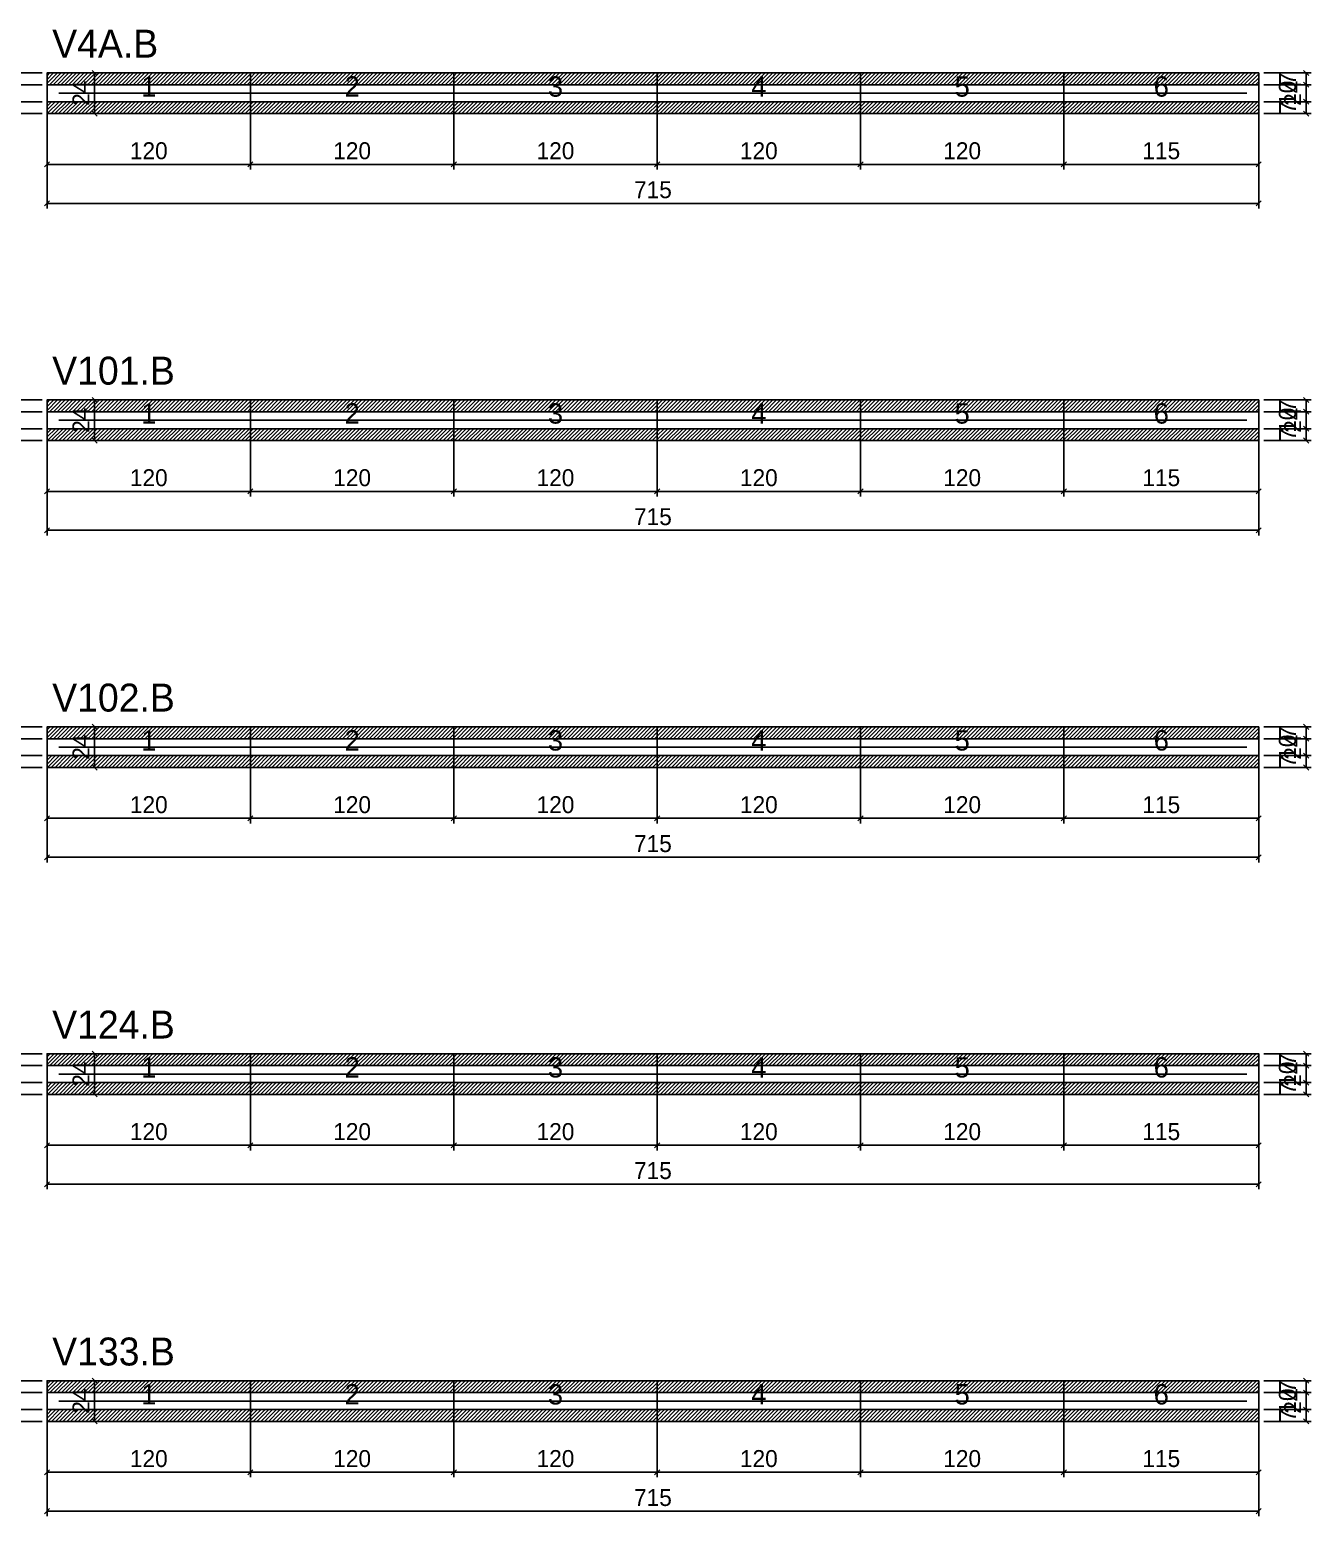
# Model space of a CAD drawing. Extents: x -9000 to 3070, y -1245 to 1250.
# Drawn here: x 963 to 1719, y -845 to 32 of the extents above; entities that cross this region are included whole.
import ezdxf
from ezdxf.enums import TextEntityAlignment as Align

# ---------------------------------------------------------------- set-up
doc = ezdxf.new("R2010")
doc.units = 0
for name, color, linetype in [('5', 5, 'Continuous'), ('COTA', 241, 'Continuous'), ('NOMENCLATURA', 7, 'Continuous'), ('Painéis', 200, 'Continuous'), ('SARR_2.2x5', 40, 'Continuous'), ('SCO-___-LAJ', 224, 'Continuous')]:
    doc.layers.add(name, color=color, linetype=linetype)
doc.dimstyles.new('PAINEL', dxfattribs={"dimtxt": 10, "dimasz": 3, "dimexe": 3, "dimexo": 3, "dimgap": 3, "dimtad": 1, "dimblk": 'OBLIQUE', "dimblk1": 'OBLIQUE', "dimcen": 2.5, "dimclrd": 4, "dimclre": 4, "dimclrt": 240, "dimazin": 3, "dimtfac": 1, "dimtmove": 0, "dimatfit": 3})

# ---------------------------------------------------------------- blocks, each defined once
blk = doc.blocks.new('_OBLIQUE')
at = {"color": 0, "linetype": 'BYBLOCK'}
blk.add_line((-0.5, -0.5), (0.5, 0.5), dxfattribs=at)

msp = doc.modelspace()

# ---------------------------------------------------------------- hatches: boundary and pattern name
at = {"layer": 'COTA'}
h = msp.add_hatch(dxfattribs=at)
h.set_pattern_fill('ANSI31', scale=0.5)
h.paths.add_polyline_path([(973, 0), (1093, 0), (1093, 7), (973, 7)])
h = msp.add_hatch(dxfattribs=at)
h.set_pattern_fill('ANSI31', scale=0.5)
h.paths.add_polyline_path([(1093, 0), (1213, 0), (1213, 7), (1093, 7)])
h = msp.add_hatch(dxfattribs=at)
h.set_pattern_fill('ANSI31', scale=0.5)
h.paths.add_polyline_path([(1213, 0), (1333, 0), (1333, 7), (1213, 7)])
h = msp.add_hatch(dxfattribs=at)
h.set_pattern_fill('ANSI31', scale=0.5)
h.paths.add_polyline_path([(1333, 0), (1453, 0), (1453, 7), (1333, 7)])
h = msp.add_hatch(dxfattribs=at)
h.set_pattern_fill('ANSI31', scale=0.5)
h.paths.add_polyline_path([(1453, 0), (1573, 0), (1573, 7), (1453, 7)])
h = msp.add_hatch(dxfattribs=at)
h.set_pattern_fill('ANSI31', scale=0.5)
h.paths.add_polyline_path([(1573, 0), (1688, 0), (1688, 7), (1573, 7)])
h = msp.add_hatch(dxfattribs=at)
h.set_pattern_fill('ANSI31', scale=0.5)
h.paths.add_polyline_path([(973, -17), (1093, -17), (1093, -10), (973, -10)])
h = msp.add_hatch(dxfattribs=at)
h.set_pattern_fill('ANSI31', scale=0.5)
h.paths.add_polyline_path([(1093, -17), (1213, -17), (1213, -10), (1093, -10)])
h = msp.add_hatch(dxfattribs=at)
h.set_pattern_fill('ANSI31', scale=0.5)
h.paths.add_polyline_path([(1213, -17), (1333, -17), (1333, -10), (1213, -10)])
h = msp.add_hatch(dxfattribs=at)
h.set_pattern_fill('ANSI31', scale=0.5)
h.paths.add_polyline_path([(1333, -17), (1453, -17), (1453, -10), (1333, -10)])
h = msp.add_hatch(dxfattribs=at)
h.set_pattern_fill('ANSI31', scale=0.5)
h.paths.add_polyline_path([(1453, -17), (1573, -17), (1573, -10), (1453, -10)])
h = msp.add_hatch(dxfattribs=at)
h.set_pattern_fill('ANSI31', scale=0.5)
h.paths.add_polyline_path([(1573, -17), (1688, -17), (1688, -10), (1573, -10)])
h = msp.add_hatch(dxfattribs=at)
h.set_pattern_fill('ANSI31', scale=0.5)
h.paths.add_polyline_path([(973, -193), (1093, -193), (1093, -186), (973, -186)])
h = msp.add_hatch(dxfattribs=at)
h.set_pattern_fill('ANSI31', scale=0.5)
h.paths.add_polyline_path([(1093, -193), (1213, -193), (1213, -186), (1093, -186)])
h = msp.add_hatch(dxfattribs=at)
h.set_pattern_fill('ANSI31', scale=0.5)
h.paths.add_polyline_path([(1213, -193), (1333, -193), (1333, -186), (1213, -186)])
h = msp.add_hatch(dxfattribs=at)
h.set_pattern_fill('ANSI31', scale=0.5)
h.paths.add_polyline_path([(1333, -193), (1453, -193), (1453, -186), (1333, -186)])
h = msp.add_hatch(dxfattribs=at)
h.set_pattern_fill('ANSI31', scale=0.5)
h.paths.add_polyline_path([(1453, -193), (1573, -193), (1573, -186), (1453, -186)])
h = msp.add_hatch(dxfattribs=at)
h.set_pattern_fill('ANSI31', scale=0.5)
h.paths.add_polyline_path([(1573, -193), (1688, -193), (1688, -186), (1573, -186)])
h = msp.add_hatch(dxfattribs=at)
h.set_pattern_fill('ANSI31', scale=0.5)
h.paths.add_polyline_path([(973, -210), (1093, -210), (1093, -203), (973, -203)])
h = msp.add_hatch(dxfattribs=at)
h.set_pattern_fill('ANSI31', scale=0.5)
h.paths.add_polyline_path([(1093, -210), (1213, -210), (1213, -203), (1093, -203)])
h = msp.add_hatch(dxfattribs=at)
h.set_pattern_fill('ANSI31', scale=0.5)
h.paths.add_polyline_path([(1213, -210), (1333, -210), (1333, -203), (1213, -203)])
h = msp.add_hatch(dxfattribs=at)
h.set_pattern_fill('ANSI31', scale=0.5)
h.paths.add_polyline_path([(1333, -210), (1453, -210), (1453, -203), (1333, -203)])
h = msp.add_hatch(dxfattribs=at)
h.set_pattern_fill('ANSI31', scale=0.5)
h.paths.add_polyline_path([(1453, -210), (1573, -210), (1573, -203), (1453, -203)])
h = msp.add_hatch(dxfattribs=at)
h.set_pattern_fill('ANSI31', scale=0.5)
h.paths.add_polyline_path([(1573, -210), (1688, -210), (1688, -203), (1573, -203)])
h = msp.add_hatch(dxfattribs=at)
h.set_pattern_fill('ANSI31', scale=0.5)
h.paths.add_polyline_path([(973, -386), (1093, -386), (1093, -379), (973, -379)])
h = msp.add_hatch(dxfattribs=at)
h.set_pattern_fill('ANSI31', scale=0.5)
h.paths.add_polyline_path([(1093, -386), (1213, -386), (1213, -379), (1093, -379)])
h = msp.add_hatch(dxfattribs=at)
h.set_pattern_fill('ANSI31', scale=0.5)
h.paths.add_polyline_path([(1213, -386), (1333, -386), (1333, -379), (1213, -379)])
h = msp.add_hatch(dxfattribs=at)
h.set_pattern_fill('ANSI31', scale=0.5)
h.paths.add_polyline_path([(1333, -386), (1453, -386), (1453, -379), (1333, -379)])
h = msp.add_hatch(dxfattribs=at)
h.set_pattern_fill('ANSI31', scale=0.5)
h.paths.add_polyline_path([(1453, -386), (1573, -386), (1573, -379), (1453, -379)])
h = msp.add_hatch(dxfattribs=at)
h.set_pattern_fill('ANSI31', scale=0.5)
h.paths.add_polyline_path([(1573, -386), (1688, -386), (1688, -379), (1573, -379)])
h = msp.add_hatch(dxfattribs=at)
h.set_pattern_fill('ANSI31', scale=0.5)
h.paths.add_polyline_path([(973, -403), (1093, -403), (1093, -396), (973, -396)])
h = msp.add_hatch(dxfattribs=at)
h.set_pattern_fill('ANSI31', scale=0.5)
h.paths.add_polyline_path([(1093, -403), (1213, -403), (1213, -396), (1093, -396)])
h = msp.add_hatch(dxfattribs=at)
h.set_pattern_fill('ANSI31', scale=0.5)
h.paths.add_polyline_path([(1213, -403), (1333, -403), (1333, -396), (1213, -396)])
h = msp.add_hatch(dxfattribs=at)
h.set_pattern_fill('ANSI31', scale=0.5)
h.paths.add_polyline_path([(1333, -403), (1453, -403), (1453, -396), (1333, -396)])
h = msp.add_hatch(dxfattribs=at)
h.set_pattern_fill('ANSI31', scale=0.5)
h.paths.add_polyline_path([(1453, -403), (1573, -403), (1573, -396), (1453, -396)])
h = msp.add_hatch(dxfattribs=at)
h.set_pattern_fill('ANSI31', scale=0.5)
h.paths.add_polyline_path([(1573, -403), (1688, -403), (1688, -396), (1573, -396)])
h = msp.add_hatch(dxfattribs=at)
h.set_pattern_fill('ANSI31', scale=0.5)
h.paths.add_polyline_path([(973, -579), (1093, -579), (1093, -572), (973, -572)])
h = msp.add_hatch(dxfattribs=at)
h.set_pattern_fill('ANSI31', scale=0.5)
h.paths.add_polyline_path([(1093, -579), (1213, -579), (1213, -572), (1093, -572)])
h = msp.add_hatch(dxfattribs=at)
h.set_pattern_fill('ANSI31', scale=0.5)
h.paths.add_polyline_path([(1213, -579), (1333, -579), (1333, -572), (1213, -572)])
h = msp.add_hatch(dxfattribs=at)
h.set_pattern_fill('ANSI31', scale=0.5)
h.paths.add_polyline_path([(1333, -579), (1453, -579), (1453, -572), (1333, -572)])
h = msp.add_hatch(dxfattribs=at)
h.set_pattern_fill('ANSI31', scale=0.5)
h.paths.add_polyline_path([(1453, -579), (1573, -579), (1573, -572), (1453, -572)])
h = msp.add_hatch(dxfattribs=at)
h.set_pattern_fill('ANSI31', scale=0.5)
h.paths.add_polyline_path([(1573, -579), (1688, -579), (1688, -572), (1573, -572)])
h = msp.add_hatch(dxfattribs=at)
h.set_pattern_fill('ANSI31', scale=0.5)
h.paths.add_polyline_path([(973, -596), (1093, -596), (1093, -589), (973, -589)])
h = msp.add_hatch(dxfattribs=at)
h.set_pattern_fill('ANSI31', scale=0.5)
h.paths.add_polyline_path([(1093, -596), (1213, -596), (1213, -589), (1093, -589)])
h = msp.add_hatch(dxfattribs=at)
h.set_pattern_fill('ANSI31', scale=0.5)
h.paths.add_polyline_path([(1213, -596), (1333, -596), (1333, -589), (1213, -589)])
h = msp.add_hatch(dxfattribs=at)
h.set_pattern_fill('ANSI31', scale=0.5)
h.paths.add_polyline_path([(1333, -596), (1453, -596), (1453, -589), (1333, -589)])
h = msp.add_hatch(dxfattribs=at)
h.set_pattern_fill('ANSI31', scale=0.5)
h.paths.add_polyline_path([(1453, -596), (1573, -596), (1573, -589), (1453, -589)])
h = msp.add_hatch(dxfattribs=at)
h.set_pattern_fill('ANSI31', scale=0.5)
h.paths.add_polyline_path([(1573, -596), (1688, -596), (1688, -589), (1573, -589)])
h = msp.add_hatch(dxfattribs=at)
h.set_pattern_fill('ANSI31', scale=0.5)
h.paths.add_polyline_path([(973, -772), (1093, -772), (1093, -765), (973, -765)])
h = msp.add_hatch(dxfattribs=at)
h.set_pattern_fill('ANSI31', scale=0.5)
h.paths.add_polyline_path([(1093, -772), (1213, -772), (1213, -765), (1093, -765)])
h = msp.add_hatch(dxfattribs=at)
h.set_pattern_fill('ANSI31', scale=0.5)
h.paths.add_polyline_path([(1213, -772), (1333, -772), (1333, -765), (1213, -765)])
h = msp.add_hatch(dxfattribs=at)
h.set_pattern_fill('ANSI31', scale=0.5)
h.paths.add_polyline_path([(1333, -772), (1453, -772), (1453, -765), (1333, -765)])
h = msp.add_hatch(dxfattribs=at)
h.set_pattern_fill('ANSI31', scale=0.5)
h.paths.add_polyline_path([(1453, -772), (1573, -772), (1573, -765), (1453, -765)])
h = msp.add_hatch(dxfattribs=at)
h.set_pattern_fill('ANSI31', scale=0.5)
h.paths.add_polyline_path([(1573, -772), (1688, -772), (1688, -765), (1573, -765)])
h = msp.add_hatch(dxfattribs=at)
h.set_pattern_fill('ANSI31', scale=0.5)
h.paths.add_polyline_path([(973, -789), (1093, -789), (1093, -782), (973, -782)])
h = msp.add_hatch(dxfattribs=at)
h.set_pattern_fill('ANSI31', scale=0.5)
h.paths.add_polyline_path([(1093, -789), (1213, -789), (1213, -782), (1093, -782)])
h = msp.add_hatch(dxfattribs=at)
h.set_pattern_fill('ANSI31', scale=0.5)
h.paths.add_polyline_path([(1213, -789), (1333, -789), (1333, -782), (1213, -782)])
h = msp.add_hatch(dxfattribs=at)
h.set_pattern_fill('ANSI31', scale=0.5)
h.paths.add_polyline_path([(1333, -789), (1453, -789), (1453, -782), (1333, -782)])
h = msp.add_hatch(dxfattribs=at)
h.set_pattern_fill('ANSI31', scale=0.5)
h.paths.add_polyline_path([(1453, -789), (1573, -789), (1573, -782), (1453, -782)])
h = msp.add_hatch(dxfattribs=at)
h.set_pattern_fill('ANSI31', scale=0.5)
h.paths.add_polyline_path([(1573, -789), (1688, -789), (1688, -782), (1573, -782)])

# ---------------------------------------------------------------- linework, layer by layer
at = {"layer": 'Painéis'}
for p, q in [((973, 0), (1093, 0)), ((973, -10), (973, 0)), ((1093, -10), (1093, 0)), ((1093, -10), (1093, 0)), ((1093, 0), (1213, 0)), ((1093, -10), (1093, 0)), ((1213, -10), (1213, 0)), ((1213, -10), (1213, 0)), ((1213, 0), (1333, 0)), ((1213, -10), (1213, 0)), ((1333, -10), (1333, 0)), ((1333, -10), (1333, 0)), ((1333, 0), (1453, 0)), ((1333, -10), (1333, 0)), ((1453, -10), (1453, 0)), ((1453, -10), (1453, 0)), ((1453, 0), (1573, 0)), ((1453, -10), (1453, 0)), ((1573, -10), (1573, 0)), ((1573, -10), (1573, 0)), ((1573, 0), (1688, 0)), ((1573, -10), (1573, 0)), ((1688, -10), (1688, 0)), ((973, -10), (1093, -10)), ((1093, -10), (1213, -10)), ((1213, -10), (1333, -10)), ((1333, -10), (1453, -10)), ((1453, -10), (1573, -10)), ((1573, -10), (1688, -10)), ((973, -193), (1093, -193)), ((973, -203), (973, -193)), ((1093, -203), (1093, -193)), ((1093, -203), (1093, -193)), ((1093, -193), (1213, -193)), ((1093, -203), (1093, -193)), ((1213, -203), (1213, -193)), ((1213, -203), (1213, -193)), ((1213, -193), (1333, -193)), ((1213, -203), (1213, -193)), ((1333, -203), (1333, -193)), ((1333, -203), (1333, -193)), ((1333, -193), (1453, -193)), ((1333, -203), (1333, -193)), ((1453, -203), (1453, -193)), ((1453, -203), (1453, -193)), ((1453, -193), (1573, -193)), ((1453, -203), (1453, -193)), ((1573, -203), (1573, -193)), ((1573, -203), (1573, -193)), ((1573, -193), (1688, -193)), ((1573, -203), (1573, -193)), ((1688, -203), (1688, -193)), ((973, -203), (1093, -203)), ((1093, -203), (1213, -203)), ((1213, -203), (1333, -203)), ((1333, -203), (1453, -203)), ((1453, -203), (1573, -203)), ((1573, -203), (1688, -203)), ((973, -386), (1093, -386)), ((973, -396), (973, -386)), ((1093, -396), (1093, -386)), ((1093, -396), (1093, -386)), ((1093, -386), (1213, -386)), ((1093, -396), (1093, -386)), ((1213, -396), (1213, -386)), ((1213, -396), (1213, -386)), ((1213, -386), (1333, -386)), ((1213, -396), (1213, -386)), ((1333, -396), (1333, -386)), ((1333, -396), (1333, -386)), ((1333, -386), (1453, -386)), ((1333, -396), (1333, -386)), ((1453, -396), (1453, -386)), ((1453, -396), (1453, -386)), ((1453, -386), (1573, -386)), ((1453, -396), (1453, -386)), ((1573, -396), (1573, -386)), ((1573, -396), (1573, -386)), ((1573, -386), (1688, -386)), ((1573, -396), (1573, -386)), ((1688, -396), (1688, -386)), ((973, -396), (1093, -396)), ((1093, -396), (1213, -396)), ((1213, -396), (1333, -396)), ((1333, -396), (1453, -396)), ((1453, -396), (1573, -396)), ((1573, -396), (1688, -396)), ((973, -579), (1093, -579)), ((973, -589), (973, -579)), ((1093, -589), (1093, -579)), ((1093, -589), (1093, -579)), ((1093, -579), (1213, -579)), ((1093, -589), (1093, -579)), ((1213, -589), (1213, -579)), ((1213, -589), (1213, -579)), ((1213, -579), (1333, -579)), ((1213, -589), (1213, -579)), ((1333, -589), (1333, -579)), ((1333, -589), (1333, -579)), ((1333, -579), (1453, -579)), ((1333, -589), (1333, -579)), ((1453, -589), (1453, -579)), ((1453, -589), (1453, -579)), ((1453, -579), (1573, -579)), ((1453, -589), (1453, -579)), ((1573, -589), (1573, -579)), ((1573, -589), (1573, -579)), ((1573, -579), (1688, -579)), ((1573, -589), (1573, -579)), ((1688, -589), (1688, -579)), ((973, -589), (1093, -589)), ((1093, -589), (1213, -589)), ((1213, -589), (1333, -589)), ((1333, -589), (1453, -589)), ((1453, -589), (1573, -589)), ((1573, -589), (1688, -589)), ((973, -772), (1093, -772)), ((973, -782), (973, -772)), ((1093, -782), (1093, -772)), ((1093, -782), (1093, -772)), ((1093, -772), (1213, -772)), ((1093, -782), (1093, -772)), ((1213, -782), (1213, -772)), ((1213, -782), (1213, -772)), ((1213, -772), (1333, -772)), ((1213, -782), (1213, -772)), ((1333, -782), (1333, -772)), ((1333, -782), (1333, -772)), ((1333, -772), (1453, -772)), ((1333, -782), (1333, -772)), ((1453, -782), (1453, -772)), ((1453, -782), (1453, -772)), ((1453, -772), (1573, -772)), ((1453, -782), (1453, -772)), ((1573, -782), (1573, -772)), ((1573, -782), (1573, -772)), ((1573, -772), (1688, -772)), ((1573, -782), (1573, -772)), ((1688, -782), (1688, -772)), ((973, -782), (1093, -782)), ((1093, -782), (1213, -782)), ((1213, -782), (1333, -782)), ((1333, -782), (1453, -782)), ((1453, -782), (1573, -782)), ((1573, -782), (1688, -782))]:
    msp.add_line(p, q, dxfattribs=at)
at = {"layer": 'SARR_2.2x5'}
for points in [[(980, -5), (1093, -5)], [(980, -5), (1093, -5)], [(1093, -5), (1213, -5)], [(1093, -5), (1213, -5)], [(1213, -5), (1333, -5)], [(1213, -5), (1333, -5)], [(1333, -5), (1453, -5)], [(1333, -5), (1453, -5)], [(1453, -5), (1573, -5)], [(1453, -5), (1573, -5)], [(1573, -5), (1681, -5)], [(1573, -5), (1681, -5)], [(980, -198), (1093, -198)], [(980, -198), (1093, -198)], [(1093, -198), (1213, -198)], [(1093, -198), (1213, -198)], [(1213, -198), (1333, -198)], [(1213, -198), (1333, -198)], [(1333, -198), (1453, -198)], [(1333, -198), (1453, -198)], [(1453, -198), (1573, -198)], [(1453, -198), (1573, -198)], [(1573, -198), (1681, -198)], [(1573, -198), (1681, -198)], [(980, -391), (1093, -391)], [(980, -391), (1093, -391)], [(1093, -391), (1213, -391)], [(1093, -391), (1213, -391)], [(1213, -391), (1333, -391)], [(1213, -391), (1333, -391)], [(1333, -391), (1453, -391)], [(1333, -391), (1453, -391)], [(1453, -391), (1573, -391)], [(1453, -391), (1573, -391)], [(1573, -391), (1681, -391)], [(1573, -391), (1681, -391)], [(980, -584), (1093, -584)], [(980, -584), (1093, -584)], [(1093, -584), (1213, -584)], [(1093, -584), (1213, -584)], [(1213, -584), (1333, -584)], [(1213, -584), (1333, -584)], [(1333, -584), (1453, -584)], [(1333, -584), (1453, -584)], [(1453, -584), (1573, -584)], [(1453, -584), (1573, -584)], [(1573, -584), (1681, -584)], [(1573, -584), (1681, -584)], [(980, -777), (1093, -777)], [(980, -777), (1093, -777)], [(1093, -777), (1213, -777)], [(1093, -777), (1213, -777)], [(1213, -777), (1333, -777)], [(1213, -777), (1333, -777)], [(1333, -777), (1453, -777)], [(1333, -777), (1453, -777)], [(1453, -777), (1573, -777)], [(1453, -777), (1573, -777)], [(1573, -777), (1681, -777)], [(1573, -777), (1681, -777)]]:
    msp.add_lwpolyline(points, dxfattribs=at)
at = {"layer": 'SCO-___-LAJ'}
for points in [[(973, 0), (1093, 0), (1093, 7), (973, 7)], [(1093, 0), (1213, 0), (1213, 7), (1093, 7)], [(1213, 0), (1333, 0), (1333, 7), (1213, 7)], [(1333, 0), (1453, 0), (1453, 7), (1333, 7)], [(1453, 0), (1573, 0), (1573, 7), (1453, 7)], [(1573, 0), (1688, 0), (1688, 7), (1573, 7)], [(973, -17), (1093, -17), (1093, -10), (973, -10)], [(1093, -17), (1213, -17), (1213, -10), (1093, -10)], [(1213, -17), (1333, -17), (1333, -10), (1213, -10)], [(1333, -17), (1453, -17), (1453, -10), (1333, -10)], [(1453, -17), (1573, -17), (1573, -10), (1453, -10)], [(1573, -17), (1688, -17), (1688, -10), (1573, -10)], [(973, -193), (1093, -193), (1093, -186), (973, -186)], [(1093, -193), (1213, -193), (1213, -186), (1093, -186)], [(1213, -193), (1333, -193), (1333, -186), (1213, -186)], [(1333, -193), (1453, -193), (1453, -186), (1333, -186)], [(1453, -193), (1573, -193), (1573, -186), (1453, -186)], [(1573, -193), (1688, -193), (1688, -186), (1573, -186)], [(973, -210), (1093, -210), (1093, -203), (973, -203)], [(1093, -210), (1213, -210), (1213, -203), (1093, -203)], [(1213, -210), (1333, -210), (1333, -203), (1213, -203)], [(1333, -210), (1453, -210), (1453, -203), (1333, -203)], [(1453, -210), (1573, -210), (1573, -203), (1453, -203)], [(1573, -210), (1688, -210), (1688, -203), (1573, -203)], [(973, -386), (1093, -386), (1093, -379), (973, -379)], [(1093, -386), (1213, -386), (1213, -379), (1093, -379)], [(1213, -386), (1333, -386), (1333, -379), (1213, -379)], [(1333, -386), (1453, -386), (1453, -379), (1333, -379)], [(1453, -386), (1573, -386), (1573, -379), (1453, -379)], [(1573, -386), (1688, -386), (1688, -379), (1573, -379)], [(973, -403), (1093, -403), (1093, -396), (973, -396)], [(1093, -403), (1213, -403), (1213, -396), (1093, -396)], [(1213, -403), (1333, -403), (1333, -396), (1213, -396)], [(1333, -403), (1453, -403), (1453, -396), (1333, -396)], [(1453, -403), (1573, -403), (1573, -396), (1453, -396)], [(1573, -403), (1688, -403), (1688, -396), (1573, -396)], [(973, -579), (1093, -579), (1093, -572), (973, -572)], [(1093, -579), (1213, -579), (1213, -572), (1093, -572)], [(1213, -579), (1333, -579), (1333, -572), (1213, -572)], [(1333, -579), (1453, -579), (1453, -572), (1333, -572)], [(1453, -579), (1573, -579), (1573, -572), (1453, -572)], [(1573, -579), (1688, -579), (1688, -572), (1573, -572)], [(973, -596), (1093, -596), (1093, -589), (973, -589)], [(1093, -596), (1213, -596), (1213, -589), (1093, -589)], [(1213, -596), (1333, -596), (1333, -589), (1213, -589)], [(1333, -596), (1453, -596), (1453, -589), (1333, -589)], [(1453, -596), (1573, -596), (1573, -589), (1453, -589)], [(1573, -596), (1688, -596), (1688, -589), (1573, -589)], [(973, -772), (1093, -772), (1093, -765), (973, -765)], [(1093, -772), (1213, -772), (1213, -765), (1093, -765)], [(1213, -772), (1333, -772), (1333, -765), (1213, -765)], [(1333, -772), (1453, -772), (1453, -765), (1333, -765)], [(1453, -772), (1573, -772), (1573, -765), (1453, -765)], [(1573, -772), (1688, -772), (1688, -765), (1573, -765)], [(973, -789), (1093, -789), (1093, -782), (973, -782)], [(1093, -789), (1213, -789), (1213, -782), (1093, -782)], [(1213, -789), (1333, -789), (1333, -782), (1213, -782)], [(1333, -789), (1453, -789), (1453, -782), (1333, -782)], [(1453, -789), (1573, -789), (1573, -782), (1453, -782)], [(1573, -789), (1688, -789), (1688, -782), (1573, -782)]]:
    msp.add_lwpolyline(points, close=True, dxfattribs=at)

# ---------------------------------------------------------------- texts
at = {"layer": '5'}
for s, p in [('1', (1033, -1)), ('2', (1153, -1)), ('3', (1273, -1)), ('4', (1393, -1)), ('5', (1513, -1)), ('6', (1630.5, -1)), ('1', (1033, -194)), ('2', (1153, -194)), ('3', (1273, -194)), ('4', (1393, -194)), ('5', (1513, -194)), ('6', (1630.5, -194)), ('1', (1033, -387)), ('2', (1153, -387)), ('3', (1273, -387)), ('4', (1393, -387)), ('5', (1513, -387)), ('6', (1630.5, -387)), ('1', (1033, -580)), ('2', (1153, -580)), ('3', (1273, -580)), ('4', (1393, -580)), ('5', (1513, -580)), ('6', (1630.5, -580)), ('1', (1033, -773)), ('2', (1153, -773)), ('3', (1273, -773)), ('4', (1393, -773)), ('5', (1513, -773)), ('6', (1630.5, -773))]:
    msp.add_text(s, height=12, dxfattribs=at).set_placement(p, align=Align.MIDDLE_CENTER)
at = {"layer": 'NOMENCLATURA'}
for s, p in [('V4A.B', (976, 16)), ('V101.B', (976, -177)), ('V102.B', (976, -370)), ('V124.B', (976, -563)), ('V133.B', (976, -756))]:
    msp.add_text(s, height=16.5, dxfattribs=at).set_placement(p)

# ---------------------------------------------------------------- dimensions: what is measured, and where the dimension line sits
at = {"layer": 'COTA'}
for base, p1, p2 in [((945, 0), (973, 0), (973, 7)), ((945, -10), (973, -10), (973, 0)), ((1001, -17), (973, -17), (973, 7)), ((1716, -17), (1688, -17), (1688, 7)), ((1716, 0), (1688, 0), (1688, 7)), ((1716, -10), (1688, -10), (1688, 0)), ((945, -17), (973, -17), (973, -10)), ((1716, -17), (1688, -17), (1688, -10)), ((945, -193), (973, -193), (973, -186)), ((945, -203), (973, -203), (973, -193)), ((1001, -210), (973, -210), (973, -186)), ((1716, -210), (1688, -210), (1688, -186)), ((1716, -193), (1688, -193), (1688, -186)), ((1716, -203), (1688, -203), (1688, -193)), ((945, -210), (973, -210), (973, -203)), ((1716, -210), (1688, -210), (1688, -203)), ((945, -386), (973, -386), (973, -379)), ((945, -396), (973, -396), (973, -386)), ((1001, -403), (973, -403), (973, -379)), ((1716, -403), (1688, -403), (1688, -379)), ((1716, -386), (1688, -386), (1688, -379)), ((1716, -396), (1688, -396), (1688, -386)), ((945, -403), (973, -403), (973, -396)), ((1716, -403), (1688, -403), (1688, -396)), ((945, -579), (973, -579), (973, -572)), ((945, -589), (973, -589), (973, -579)), ((1001, -596), (973, -596), (973, -572)), ((1716, -596), (1688, -596), (1688, -572)), ((1716, -579), (1688, -579), (1688, -572)), ((1716, -589), (1688, -589), (1688, -579)), ((945, -596), (973, -596), (973, -589)), ((1716, -596), (1688, -596), (1688, -589)), ((945, -772), (973, -772), (973, -765)), ((945, -782), (973, -782), (973, -772)), ((1001, -789), (973, -789), (973, -765)), ((1716, -789), (1688, -789), (1688, -765)), ((1716, -772), (1688, -772), (1688, -765)), ((1716, -782), (1688, -782), (1688, -772)), ((945, -789), (973, -789), (973, -782)), ((1716, -789), (1688, -789), (1688, -782))]:
    msp.add_linear_dim(base=base, p1=p1, p2=p2, angle=90, dimstyle='PAINEL', dxfattribs=at).render()
for base, p1, p2 in [((973, -47), (973, -10), (1093, -10)), ((973, -70), (973, -10), (1688, -10)), ((1093, -47), (1093, -10), (1213, -10)), ((1213, -47), (1213, -10), (1333, -10)), ((1333, -47), (1333, -10), (1453, -10)), ((1453, -47), (1453, -10), (1573, -10)), ((1573, -47), (1573, -10), (1688, -10)), ((973, -240), (973, -203), (1093, -203)), ((973, -263), (973, -203), (1688, -203)), ((1093, -240), (1093, -203), (1213, -203)), ((1213, -240), (1213, -203), (1333, -203)), ((1333, -240), (1333, -203), (1453, -203)), ((1453, -240), (1453, -203), (1573, -203)), ((1573, -240), (1573, -203), (1688, -203)), ((973, -433), (973, -396), (1093, -396)), ((973, -456), (973, -396), (1688, -396)), ((1093, -433), (1093, -396), (1213, -396)), ((1213, -433), (1213, -396), (1333, -396)), ((1333, -433), (1333, -396), (1453, -396)), ((1453, -433), (1453, -396), (1573, -396)), ((1573, -433), (1573, -396), (1688, -396)), ((973, -626), (973, -589), (1093, -589)), ((973, -649), (973, -589), (1688, -589)), ((1093, -626), (1093, -589), (1213, -589)), ((1213, -626), (1213, -589), (1333, -589)), ((1333, -626), (1333, -589), (1453, -589)), ((1453, -626), (1453, -589), (1573, -589)), ((1573, -626), (1573, -589), (1688, -589)), ((973, -819), (973, -782), (1093, -782)), ((973, -842), (973, -782), (1688, -782)), ((1093, -819), (1093, -782), (1213, -782)), ((1213, -819), (1213, -782), (1333, -782)), ((1333, -819), (1333, -782), (1453, -782)), ((1453, -819), (1453, -782), (1573, -782)), ((1573, -819), (1573, -782), (1688, -782))]:
    msp.add_linear_dim(base=base, p1=p1, p2=p2, dimstyle='PAINEL', dxfattribs=at).render()

doc.saveas('drawing.dxf')
